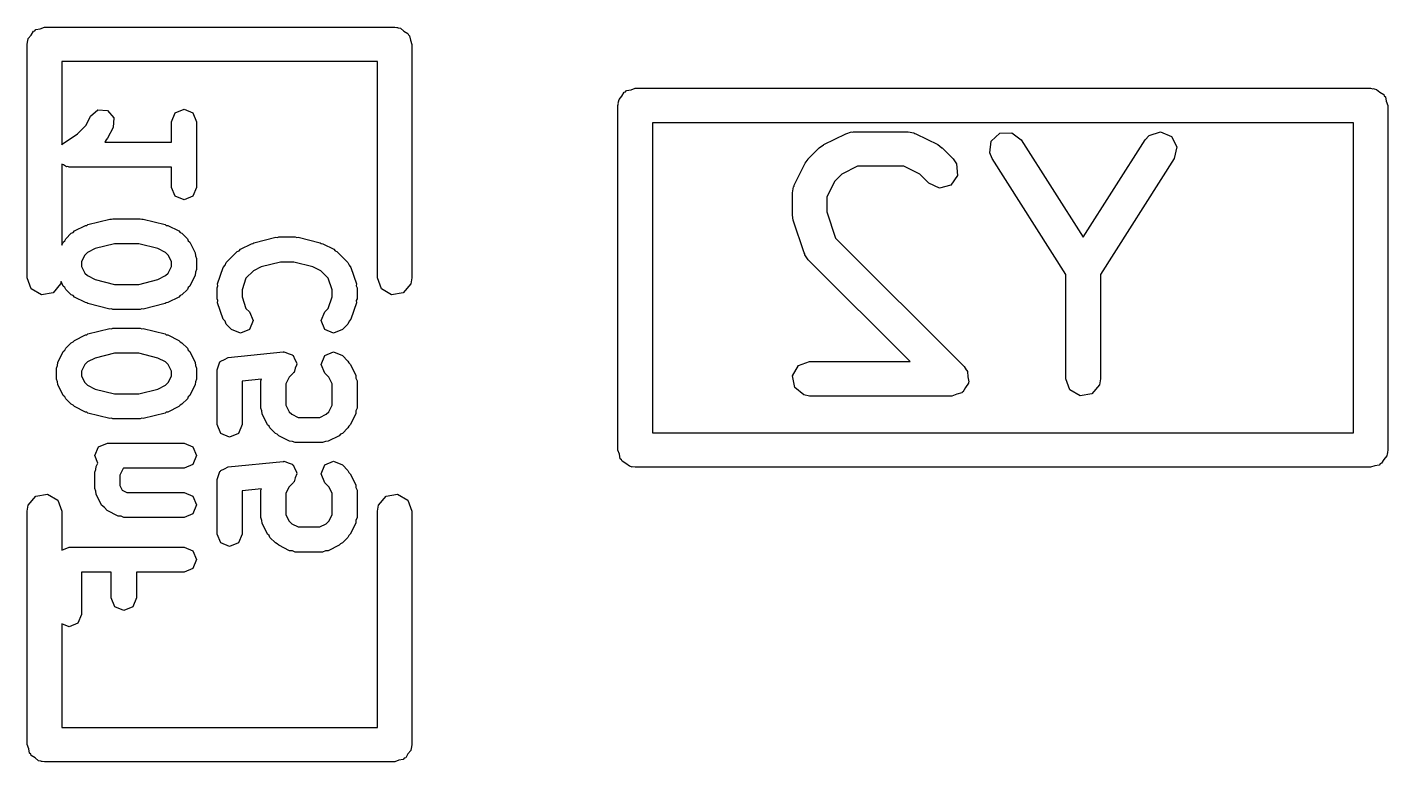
# Model space of a CAD drawing. Extents: x 0.03 to 3.56, y 0.33 to 1.6.
# Drawn here: x 2.7936 to 3.0267, y 0.6748 to 0.8007 of the extents above; entities that cross this region are included whole.
import ezdxf

# ---------------------------------------------------------------- set-up
doc = ezdxf.new("R2010")
doc.units = 0
doc.header["$MEASUREMENT"] = 0
doc.layers.add('BLACK', color=7, linetype='CONTINUOUS')

msp = doc.modelspace()

# ---------------------------------------------------------------- linework, layer by layer
at = {"layer": 'BLACK', "linetype": 'CONTINUOUS'}
for p, q in [((2.79425, 0.799314), (2.79464, 0.799978)), ((2.79464, 0.799978), (2.79489, 0.80007)), ((2.79489, 0.80007), (2.79506, 0.800274)), ((2.79506, 0.800274), (2.79581, 0.800407)), ((2.79581, 0.800407), (2.79654, 0.800669)), ((2.79654, 0.800669), (2.85654, 0.800669)), ((2.85654, 0.800669), (2.85692, 0.800602)), ((2.85692, 0.800602), (2.85705, 0.800624)), ((2.85705, 0.800624), (2.85716, 0.800559)), ((2.85716, 0.800559), (2.85755, 0.800491)), ((2.85755, 0.800491), (2.85813, 0.799998)), ((2.85813, 0.799998), (2.8588, 0.799615)), ((2.8588, 0.799615), (2.85889, 0.799364)), ((2.79358, 0.797717), (2.79365, 0.7981)), ((2.79358, 0.757717), (2.79358, 0.797717)), ((2.79363, 0.798229), (2.79369, 0.798343)), ((2.79365, 0.7981), (2.79363, 0.798229)), ((2.79369, 0.798343), (2.79376, 0.798726)), ((2.79376, 0.798726), (2.79425, 0.799314)), ((2.85889, 0.799364), (2.85909, 0.799193)), ((2.85909, 0.799193), (2.85923, 0.798437)), ((2.85923, 0.798437), (2.85949, 0.797717)), ((2.85949, 0.797717), (2.85949, 0.757717)), ((2.85358, 0.794764), (2.79949, 0.794764)), ((2.79949, 0.794764), (2.79949, 0.780523)), ((2.85358, 0.757717), (2.85358, 0.794764)), ((2.89491, 0.78787), (2.89498, 0.788254)), ((2.89498, 0.788254), (2.89547, 0.788842)), ((2.89547, 0.788842), (2.89586, 0.789506)), ((2.89586, 0.789506), (2.89611, 0.789597)), ((2.89611, 0.789597), (2.89628, 0.789801)), ((2.89628, 0.789801), (2.89704, 0.789934)), ((2.89704, 0.789934), (2.89776, 0.790197)), ((2.89776, 0.790197), (3.02374, 0.790197)), ((3.02374, 0.790197), (3.02412, 0.790129)), ((3.02412, 0.790129), (3.02425, 0.790152)), ((3.02425, 0.790152), (3.02437, 0.790086)), ((3.02437, 0.790086), (3.02475, 0.790019)), ((3.02475, 0.790019), (3.02534, 0.789526)), ((3.02534, 0.789526), (3.026, 0.789142)), ((3.026, 0.789142), (3.02609, 0.788892)), ((3.02609, 0.788892), (3.0263, 0.78872)), ((3.0263, 0.78872), (3.02643, 0.787965)), ((3.02643, 0.787965), (3.02669, 0.787244)), ((2.80445, 0.785423), (2.8057, 0.786501)), ((2.8057, 0.786501), (2.80734, 0.786385)), ((2.80734, 0.786385), (2.80842, 0.785142)), ((2.8183, 0.784462), (2.81893, 0.785982)), ((2.81893, 0.785982), (2.82045, 0.786612)), ((2.82045, 0.786612), (2.82197, 0.785982)), ((2.82197, 0.785982), (2.8226, 0.784462)), ((2.8948, 0.787244), (2.89487, 0.787628)), ((2.8948, 0.728189), (2.8948, 0.787244)), ((2.89485, 0.787757), (2.89491, 0.78787)), ((2.89487, 0.787628), (2.89485, 0.787757)), ((3.02669, 0.787244), (3.02669, 0.728189)), ((2.80219, 0.78238), (2.80367, 0.783859)), ((2.80367, 0.783859), (2.80445, 0.785423)), ((2.8083, 0.7835), (2.80736, 0.781624)), ((2.80842, 0.785142), (2.8083, 0.7835)), ((2.8183, 0.780983), (2.8183, 0.784462)), ((2.8226, 0.784462), (2.8226, 0.773205)), ((2.90071, 0.784291), (2.90071, 0.731142)), ((3.02079, 0.784291), (2.90071, 0.784291)), ((3.02079, 0.731142), (3.02079, 0.784291)), ((2.79955, 0.780622), (2.80219, 0.78238)), ((2.80696, 0.781065), (2.80688, 0.780983)), ((2.80688, 0.780983), (2.8183, 0.780983)), ((2.80709, 0.781392), (2.80696, 0.781065)), ((2.80736, 0.781624), (2.80709, 0.781392)), ((2.93006, 0.780543), (2.93381, 0.782417)), ((2.93381, 0.782417), (2.93479, 0.78271)), ((2.93479, 0.78271), (2.93496, 0.782669)), ((2.93496, 0.782669), (2.93513, 0.782729)), ((2.93513, 0.782729), (2.9445, 0.782729)), ((2.9445, 0.782729), (2.94551, 0.782551)), ((2.94551, 0.782551), (2.94564, 0.782438)), ((2.94564, 0.782438), (2.94582, 0.782417)), ((2.94582, 0.782417), (2.94957, 0.780543)), ((2.95849, 0.779139), (2.95875, 0.781141)), ((2.95875, 0.781141), (2.96024, 0.782505)), ((2.96024, 0.782505), (2.96226, 0.782592)), ((2.96226, 0.782592), (2.96386, 0.781362)), ((2.96386, 0.781362), (2.9745, 0.764654)), ((2.9745, 0.764654), (2.98513, 0.781362)), ((2.98513, 0.781362), (2.98582, 0.782118)), ((2.98582, 0.782118), (2.98775, 0.782726)), ((2.98775, 0.782726), (2.98961, 0.781954)), ((2.98961, 0.781954), (2.99055, 0.780163)), ((2.79949, 0.780523), (2.79955, 0.780622)), ((2.92741, 0.778115), (2.92929, 0.779989)), ((2.92929, 0.779989), (2.93001, 0.780496)), ((2.93001, 0.780496), (2.93006, 0.780543)), ((2.94957, 0.780543), (2.95028, 0.780017)), ((2.95028, 0.780017), (2.95034, 0.779989)), ((2.95034, 0.779989), (2.95221, 0.778115)), ((2.95888, 0.778191), (2.95849, 0.779139)), ((2.99055, 0.780163), (2.99011, 0.778191)), ((2.79981, 0.777073), (2.79949, 0.777205)), ((2.79949, 0.777205), (2.79949, 0.763299)), ((2.80033, 0.776725), (2.79981, 0.777073)), ((2.80054, 0.776768), (2.80033, 0.776725)), ((2.80075, 0.776683), (2.80054, 0.776768)), ((2.8183, 0.776683), (2.80075, 0.776683)), ((2.8183, 0.773205), (2.8183, 0.776683)), ((2.92499, 0.773598), (2.92686, 0.777347)), ((2.92686, 0.777347), (2.92739, 0.778056)), ((2.92739, 0.778056), (2.92741, 0.778115)), ((2.93582, 0.776824), (2.93313, 0.775475)), ((2.9438, 0.776824), (2.93582, 0.776824)), ((2.9465, 0.775475), (2.9438, 0.776824)), ((2.95221, 0.778115), (2.9528, 0.777275)), ((2.9528, 0.777275), (2.95298, 0.775263)), ((2.97154, 0.758294), (2.95888, 0.778191)), ((2.99011, 0.778191), (2.97745, 0.758294)), ((2.93193, 0.774278), (2.93058, 0.77158)), ((2.93313, 0.775475), (2.93193, 0.774278)), ((2.94804, 0.773939), (2.9465, 0.775475)), ((2.94987, 0.773085), (2.94804, 0.773939)), ((2.95298, 0.775263), (2.95182, 0.773608)), ((2.81893, 0.771684), (2.8183, 0.773205)), ((2.82045, 0.771055), (2.81893, 0.771684)), ((2.82197, 0.771684), (2.82045, 0.771055)), ((2.8226, 0.773205), (2.82197, 0.771684)), ((2.92467, 0.772277), (2.92485, 0.773287)), ((2.92467, 0.768528), (2.92467, 0.772277)), ((2.92485, 0.773287), (2.92497, 0.773422)), ((2.92497, 0.773422), (2.92499, 0.773598)), ((2.95182, 0.773608), (2.94987, 0.773085)), ((2.93058, 0.77158), (2.93058, 0.769007)), ((2.80398, 0.766848), (2.80773, 0.767786)), ((2.80773, 0.767786), (2.808, 0.767746)), ((2.808, 0.767746), (2.80825, 0.76785)), ((2.80825, 0.76785), (2.81294, 0.76785)), ((2.81294, 0.76785), (2.81319, 0.767746)), ((2.81319, 0.767746), (2.81346, 0.767786)), ((2.81346, 0.767786), (2.81722, 0.766848)), ((2.9247, 0.768467), (2.92467, 0.768528)), ((2.92483, 0.767594), (2.9247, 0.768467)), ((2.9267, 0.76197), (2.92483, 0.767594)), ((2.93058, 0.769007), (2.93208, 0.764499)), ((2.80017, 0.764406), (2.8011, 0.765344)), ((2.8011, 0.765344), (2.80143, 0.765479)), ((2.80143, 0.765479), (2.80166, 0.765747)), ((2.80166, 0.765747), (2.80354, 0.766685)), ((2.80354, 0.766685), (2.80378, 0.766702)), ((2.80378, 0.766702), (2.80398, 0.766848)), ((2.81722, 0.766848), (2.81741, 0.766702)), ((2.81741, 0.766702), (2.81766, 0.766685)), ((2.81766, 0.766685), (2.81953, 0.765747)), ((2.81953, 0.765747), (2.81976, 0.765479)), ((2.81976, 0.765479), (2.82009, 0.765344)), ((2.82009, 0.765344), (2.82103, 0.764406)), ((2.83242, 0.763724), (2.83617, 0.764662)), ((2.83617, 0.764662), (2.83644, 0.764622)), ((2.83644, 0.764622), (2.83669, 0.764726)), ((2.83669, 0.764726), (2.8395, 0.764726)), ((2.8395, 0.764726), (2.83976, 0.764622)), ((2.83976, 0.764622), (2.84003, 0.764662)), ((2.84003, 0.764662), (2.84378, 0.763724)), ((2.79949, 0.763299), (2.79976, 0.763847)), ((2.79976, 0.763847), (2.80003, 0.764079)), ((2.80003, 0.764079), (2.80017, 0.764406)), ((2.80525, 0.762733), (2.8039, 0.762057)), ((2.80852, 0.76355), (2.80525, 0.762733)), ((2.81268, 0.76355), (2.80852, 0.76355)), ((2.81594, 0.762733), (2.81268, 0.76355)), ((2.8173, 0.762057), (2.81594, 0.762733)), ((2.82103, 0.764406), (2.82116, 0.764079)), ((2.82116, 0.764079), (2.82143, 0.763847)), ((2.82143, 0.763847), (2.82237, 0.761971)), ((2.82954, 0.76222), (2.82987, 0.762356)), ((2.82987, 0.762356), (2.8301, 0.762623)), ((2.8301, 0.762623), (2.83198, 0.763561)), ((2.83198, 0.763561), (2.83222, 0.763578)), ((2.83222, 0.763578), (2.83242, 0.763724)), ((2.84378, 0.763724), (2.84397, 0.763578)), ((2.84397, 0.763578), (2.84422, 0.763561)), ((2.84422, 0.763561), (2.84609, 0.762623)), ((2.84609, 0.762623), (2.84633, 0.762356)), ((2.84633, 0.762356), (2.84665, 0.76222)), ((2.93208, 0.764499), (2.95409, 0.742494)), ((2.80345, 0.761612), (2.8029, 0.760502)), ((2.8029, 0.760502), (2.8029, 0.759641)), ((2.8039, 0.762057), (2.80345, 0.761612)), ((2.81774, 0.761612), (2.8173, 0.762057)), ((2.8183, 0.760502), (2.81774, 0.761612)), ((2.8183, 0.759641), (2.8183, 0.760502)), ((2.82237, 0.761971), (2.82241, 0.761472)), ((2.82241, 0.761472), (2.8226, 0.761009)), ((2.8226, 0.761009), (2.8226, 0.759133)), ((2.82747, 0.759882), (2.82767, 0.760344)), ((2.82767, 0.760344), (2.82954, 0.76222)), ((2.83695, 0.760426), (2.83369, 0.759609)), ((2.83924, 0.760426), (2.83695, 0.760426)), ((2.84251, 0.759609), (2.83924, 0.760426)), ((2.84665, 0.76222), (2.84853, 0.760344)), ((2.84853, 0.760344), (2.84872, 0.759882)), ((2.92681, 0.761831), (2.9267, 0.76197)), ((2.92683, 0.761656), (2.92681, 0.761831)), ((2.92741, 0.760816), (2.92683, 0.761656)), ((2.94487, 0.743359), (2.92741, 0.760816)), ((2.79427, 0.755819), (2.79358, 0.757717)), ((2.8029, 0.759641), (2.80345, 0.758531)), ((2.80345, 0.758531), (2.8039, 0.758086)), ((2.8039, 0.758086), (2.80525, 0.757409)), ((2.81594, 0.757409), (2.8173, 0.758086)), ((2.8173, 0.758086), (2.81774, 0.758531)), ((2.81774, 0.758531), (2.8183, 0.759641)), ((2.82237, 0.758172), (2.82143, 0.756296)), ((2.82241, 0.758671), (2.82237, 0.758172)), ((2.8226, 0.759133), (2.82241, 0.758671)), ((2.82621, 0.756689), (2.82715, 0.759504)), ((2.82715, 0.759504), (2.82747, 0.759882)), ((2.83106, 0.757662), (2.8304, 0.75566)), ((2.83234, 0.758933), (2.83106, 0.757662)), ((2.83369, 0.759609), (2.83234, 0.758933)), ((2.84386, 0.758933), (2.84251, 0.759609)), ((2.84513, 0.757662), (2.84386, 0.758933)), ((2.8458, 0.755661), (2.84513, 0.757662)), ((2.84872, 0.759882), (2.84905, 0.759504)), ((2.84905, 0.759504), (2.84999, 0.756689)), ((2.85427, 0.755819), (2.85358, 0.757717)), ((2.85949, 0.757717), (2.85931, 0.756707)), ((2.97154, 0.740406), (2.97154, 0.758294)), ((2.97745, 0.758294), (2.97745, 0.740406)), ((2.79602, 0.754809), (2.79427, 0.755819)), ((2.79931, 0.756707), (2.79801, 0.755159)), ((2.79937, 0.757071), (2.79931, 0.756707)), ((2.79976, 0.756296), (2.79937, 0.757071)), ((2.80003, 0.756064), (2.79976, 0.756296)), ((2.80017, 0.755737), (2.80003, 0.756064)), ((2.8011, 0.754799), (2.80017, 0.755737)), ((2.80525, 0.757409), (2.80852, 0.756593)), ((2.80852, 0.756593), (2.81268, 0.756593)), ((2.81268, 0.756593), (2.81594, 0.757409)), ((2.82103, 0.755737), (2.82009, 0.754799)), ((2.82116, 0.756064), (2.82103, 0.755737)), ((2.82143, 0.756296), (2.82116, 0.756064)), ((2.8261, 0.756009), (2.82623, 0.756336)), ((2.8261, 0.754133), (2.8261, 0.756009)), ((2.82623, 0.756336), (2.82621, 0.756689)), ((2.8304, 0.75566), (2.8304, 0.754482)), ((2.8458, 0.754482), (2.8458, 0.755661)), ((2.84999, 0.756689), (2.84996, 0.756336)), ((2.84996, 0.756336), (2.8501, 0.756009)), ((2.8501, 0.756009), (2.8501, 0.754133)), ((2.85602, 0.754809), (2.85427, 0.755819)), ((2.85931, 0.756707), (2.85801, 0.755159)), ((2.79801, 0.755159), (2.79602, 0.754809)), ((2.80143, 0.754663), (2.8011, 0.754799)), ((2.80166, 0.754396), (2.80143, 0.754663)), ((2.80354, 0.753458), (2.80166, 0.754396)), ((2.80378, 0.753441), (2.80354, 0.753458)), ((2.80398, 0.753295), (2.80378, 0.753441)), ((2.80773, 0.752357), (2.80398, 0.753295)), ((2.81722, 0.753295), (2.81346, 0.752357)), ((2.81741, 0.75344), (2.81722, 0.753295)), ((2.81766, 0.753458), (2.81741, 0.75344)), ((2.81953, 0.754396), (2.81766, 0.753458)), ((2.81976, 0.754663), (2.81953, 0.754396)), ((2.82009, 0.754799), (2.81976, 0.754663)), ((2.82623, 0.753806), (2.8261, 0.754133)), ((2.82621, 0.753453), (2.82623, 0.753806)), ((2.82715, 0.750639), (2.82621, 0.753453)), ((2.8304, 0.754482), (2.83106, 0.75248)), ((2.84513, 0.75248), (2.8458, 0.754482)), ((2.84999, 0.753453), (2.84905, 0.750639)), ((2.8501, 0.754133), (2.84996, 0.753806)), ((2.84996, 0.753806), (2.84999, 0.753453)), ((2.85801, 0.755159), (2.85602, 0.754809)), ((2.808, 0.752397), (2.80773, 0.752357)), ((2.80825, 0.752293), (2.808, 0.752397)), ((2.81294, 0.752293), (2.80825, 0.752293)), ((2.81319, 0.752397), (2.81294, 0.752293)), ((2.81346, 0.752357), (2.81319, 0.752397)), ((2.82747, 0.750261), (2.82715, 0.750639)), ((2.83106, 0.75248), (2.83164, 0.751901)), ((2.83164, 0.751901), (2.83227, 0.750381)), ((2.84392, 0.750381), (2.84455, 0.751901)), ((2.84455, 0.751901), (2.84513, 0.75248)), ((2.84905, 0.750639), (2.84872, 0.750261)), ((2.80398, 0.748086), (2.80773, 0.749024)), ((2.80773, 0.749024), (2.808, 0.748984)), ((2.808, 0.748984), (2.80825, 0.749088)), ((2.80825, 0.749088), (2.81294, 0.749088)), ((2.81294, 0.749088), (2.81319, 0.748984)), ((2.81319, 0.748984), (2.81346, 0.749024)), ((2.81346, 0.749024), (2.81722, 0.748086)), ((2.82767, 0.749799), (2.82747, 0.750261)), ((2.8286, 0.748861), (2.82767, 0.749799)), ((2.83012, 0.748231), (2.8286, 0.748861)), ((2.83164, 0.748861), (2.83012, 0.748231)), ((2.83227, 0.750381), (2.83164, 0.748861)), ((2.84455, 0.748861), (2.84392, 0.750381)), ((2.84607, 0.748231), (2.84455, 0.748861)), ((2.84759, 0.748861), (2.84607, 0.748231)), ((2.84853, 0.749799), (2.84759, 0.748861)), ((2.84872, 0.750261), (2.84853, 0.749799)), ((2.80017, 0.745644), (2.8011, 0.746582)), ((2.8011, 0.746582), (2.80143, 0.746717)), ((2.80143, 0.746717), (2.80166, 0.746985)), ((2.80166, 0.746985), (2.80354, 0.747923)), ((2.80354, 0.747923), (2.80378, 0.74794)), ((2.80378, 0.74794), (2.80398, 0.748086)), ((2.81722, 0.748086), (2.81741, 0.74794)), ((2.81741, 0.74794), (2.81766, 0.747923)), ((2.81766, 0.747923), (2.81953, 0.746985)), ((2.81953, 0.746985), (2.81976, 0.746717)), ((2.81976, 0.746717), (2.82009, 0.746582)), ((2.82009, 0.746582), (2.82103, 0.745644)), ((2.79882, 0.743209), (2.79976, 0.745085)), ((2.79976, 0.745085), (2.80003, 0.745317)), ((2.80003, 0.745317), (2.80017, 0.745644)), ((2.80525, 0.743971), (2.8039, 0.743295)), ((2.80852, 0.744788), (2.80525, 0.743971)), ((2.81268, 0.744788), (2.80852, 0.744788)), ((2.81594, 0.743971), (2.81268, 0.744788)), ((2.8173, 0.743295), (2.81594, 0.743971)), ((2.82103, 0.745644), (2.82116, 0.745317)), ((2.82116, 0.745317), (2.82143, 0.745085)), ((2.82143, 0.745085), (2.82237, 0.743209)), ((2.82673, 0.743458), (2.8274, 0.743735)), ((2.8274, 0.743735), (2.82803, 0.744077)), ((2.82803, 0.744077), (2.83741, 0.745015)), ((2.83741, 0.745015), (2.83752, 0.744983)), ((2.83752, 0.744983), (2.83763, 0.745026)), ((2.83763, 0.745026), (2.8383, 0.744749)), ((2.8383, 0.744749), (2.83899, 0.74454)), ((2.83899, 0.74454), (2.83904, 0.74444)), ((2.83904, 0.74444), (2.83915, 0.744396)), ((2.83915, 0.744396), (2.83943, 0.743728)), ((2.83943, 0.743728), (2.83977, 0.74309)), ((2.84392, 0.742876), (2.84455, 0.744396)), ((2.84455, 0.744396), (2.84607, 0.745026)), ((2.84607, 0.745026), (2.84759, 0.744396)), ((2.84759, 0.744396), (2.84853, 0.743458)), ((2.7986, 0.742248), (2.79879, 0.74271)), ((2.7986, 0.740371), (2.7986, 0.742248)), ((2.79879, 0.74271), (2.79882, 0.743209)), ((2.80345, 0.74285), (2.8029, 0.74174)), ((2.8029, 0.74174), (2.8029, 0.740879)), ((2.8039, 0.743295), (2.80345, 0.74285)), ((2.81774, 0.74285), (2.8173, 0.743295)), ((2.8183, 0.74174), (2.81774, 0.74285)), ((2.8183, 0.740879), (2.8183, 0.74174)), ((2.82237, 0.743209), (2.82241, 0.74271)), ((2.82241, 0.74271), (2.8226, 0.742248)), ((2.8226, 0.742248), (2.8226, 0.740371)), ((2.8261, 0.741938), (2.82637, 0.742607)), ((2.8261, 0.732557), (2.8261, 0.741938)), ((2.82637, 0.742607), (2.82658, 0.743299)), ((2.82658, 0.743299), (2.82668, 0.743353)), ((2.82668, 0.743353), (2.82673, 0.743458)), ((2.83915, 0.741356), (2.83846, 0.740664)), ((2.83919, 0.741461), (2.83915, 0.741356)), ((2.83929, 0.741515), (2.83919, 0.741461)), ((2.8395, 0.742207), (2.83929, 0.741515)), ((2.83978, 0.742876), (2.8395, 0.742207)), ((2.83977, 0.74309), (2.83973, 0.742981)), ((2.83973, 0.742981), (2.83978, 0.742876)), ((2.84455, 0.741356), (2.84392, 0.742876)), ((2.84524, 0.740664), (2.84455, 0.741356)), ((2.84853, 0.743458), (2.84866, 0.743131)), ((2.84866, 0.743131), (2.84893, 0.7429)), ((2.84893, 0.7429), (2.84987, 0.741023)), ((2.92472, 0.740919), (2.92573, 0.742668)), ((2.92573, 0.742668), (2.92763, 0.743359)), ((2.92763, 0.743359), (2.94487, 0.743359)), ((2.95409, 0.742494), (2.95446, 0.741966)), ((2.95446, 0.741966), (2.95456, 0.741883)), ((2.95456, 0.741883), (2.95457, 0.741804)), ((2.95457, 0.741804), (2.95467, 0.741654)), ((2.95467, 0.741654), (2.95475, 0.740769)), ((2.79879, 0.739909), (2.7986, 0.740371)), ((2.79882, 0.73941), (2.79879, 0.739909)), ((2.79976, 0.737534), (2.79882, 0.73941)), ((2.8029, 0.740879), (2.80345, 0.739769)), ((2.80345, 0.739769), (2.8039, 0.739324)), ((2.8039, 0.739324), (2.80525, 0.738647)), ((2.81594, 0.738647), (2.8173, 0.739324)), ((2.8173, 0.739324), (2.81774, 0.739769)), ((2.81774, 0.739769), (2.8183, 0.740879)), ((2.82237, 0.73941), (2.82143, 0.737534)), ((2.82241, 0.739909), (2.82237, 0.73941)), ((2.8226, 0.740371), (2.82241, 0.739909)), ((2.83371, 0.740324), (2.8304, 0.739992)), ((2.8304, 0.739992), (2.8304, 0.732557)), ((2.8336, 0.740062), (2.83371, 0.740324)), ((2.8336, 0.735371), (2.8336, 0.740062)), ((2.83846, 0.740664), (2.8379, 0.739554)), ((2.8379, 0.739554), (2.8379, 0.735879)), ((2.8458, 0.739554), (2.84524, 0.740664)), ((2.8458, 0.735879), (2.8458, 0.739554)), ((2.84987, 0.741023), (2.84991, 0.740524)), ((2.84991, 0.740524), (2.8501, 0.740062)), ((2.8501, 0.740062), (2.8501, 0.735371)), ((2.92507, 0.73893), (2.92472, 0.740919)), ((2.95485, 0.739642), (2.95434, 0.738914)), ((2.95475, 0.740769), (2.95491, 0.739894)), ((2.95491, 0.739894), (2.95484, 0.739777)), ((2.95484, 0.739777), (2.95485, 0.739642)), ((2.97223, 0.738508), (2.97154, 0.740406)), ((2.97727, 0.739396), (2.97597, 0.737849)), ((2.97745, 0.740406), (2.97727, 0.739396)), ((2.80003, 0.737302), (2.79976, 0.737534)), ((2.80017, 0.736975), (2.80003, 0.737302)), ((2.8011, 0.736037), (2.80017, 0.736975)), ((2.80525, 0.738647), (2.80852, 0.737831)), ((2.80852, 0.737831), (2.81268, 0.737831)), ((2.81268, 0.737831), (2.81594, 0.738647)), ((2.82103, 0.736975), (2.82009, 0.736037)), ((2.82116, 0.737302), (2.82103, 0.736975)), ((2.82143, 0.737534), (2.82116, 0.737302)), ((2.92662, 0.737632), (2.92507, 0.73893)), ((2.92763, 0.737454), (2.92662, 0.737632)), ((2.952, 0.737454), (2.92763, 0.737454)), ((2.95283, 0.737757), (2.952, 0.737454)), ((2.95369, 0.737988), (2.95283, 0.737757)), ((2.95377, 0.738098), (2.95369, 0.737988)), ((2.9539, 0.738144), (2.95377, 0.738098)), ((2.95434, 0.738914), (2.9539, 0.738144)), ((2.97398, 0.737498), (2.97223, 0.738508)), ((2.97597, 0.737849), (2.97398, 0.737498)), ((2.80143, 0.735901), (2.8011, 0.736037)), ((2.80166, 0.735634), (2.80143, 0.735901)), ((2.80354, 0.734696), (2.80166, 0.735634)), ((2.80378, 0.734679), (2.80354, 0.734696)), ((2.80398, 0.734533), (2.80378, 0.734679)), ((2.80773, 0.733595), (2.80398, 0.734533)), ((2.81722, 0.734533), (2.81346, 0.733595)), ((2.81741, 0.734679), (2.81722, 0.734533)), ((2.81766, 0.734696), (2.81741, 0.734679)), ((2.81953, 0.735634), (2.81766, 0.734696)), ((2.81976, 0.735901), (2.81953, 0.735634)), ((2.82009, 0.736037), (2.81976, 0.735901)), ((2.83379, 0.734909), (2.8336, 0.735371)), ((2.83383, 0.73441), (2.83379, 0.734909)), ((2.83477, 0.732534), (2.83383, 0.73441)), ((2.8379, 0.735879), (2.83846, 0.734769)), ((2.83846, 0.734769), (2.8389, 0.734324)), ((2.8389, 0.734324), (2.84001, 0.733769)), ((2.84369, 0.733769), (2.8448, 0.734324)), ((2.8448, 0.734324), (2.84524, 0.734769)), ((2.84524, 0.734769), (2.8458, 0.735879)), ((2.84987, 0.73441), (2.84893, 0.732534)), ((2.84991, 0.734909), (2.84987, 0.73441)), ((2.8501, 0.735371), (2.84991, 0.734909)), ((2.808, 0.733635), (2.80773, 0.733595)), ((2.80825, 0.733531), (2.808, 0.733635)), ((2.81294, 0.733531), (2.80825, 0.733531)), ((2.81319, 0.733635), (2.81294, 0.733531)), ((2.81346, 0.733595), (2.81319, 0.733635)), ((2.82673, 0.731037), (2.8261, 0.732557)), ((2.8304, 0.732557), (2.82977, 0.731037)), ((2.83503, 0.732302), (2.83477, 0.732534)), ((2.83517, 0.731975), (2.83503, 0.732302)), ((2.83611, 0.731037), (2.83517, 0.731975)), ((2.84001, 0.733769), (2.84369, 0.733769)), ((2.84853, 0.731975), (2.84759, 0.731037)), ((2.84866, 0.732302), (2.84853, 0.731975)), ((2.84893, 0.732534), (2.84866, 0.732302)), ((2.82825, 0.730407), (2.82673, 0.731037)), ((2.82977, 0.731037), (2.82825, 0.730407)), ((2.83643, 0.730901), (2.83611, 0.731037)), ((2.83667, 0.730634), (2.83643, 0.730901)), ((2.83854, 0.729696), (2.83667, 0.730634)), ((2.83904, 0.72966), (2.83854, 0.729696)), ((2.8395, 0.729469), (2.83904, 0.72966)), ((2.84466, 0.72966), (2.84419, 0.729469)), ((2.84516, 0.729696), (2.84466, 0.72966)), ((2.84703, 0.730634), (2.84516, 0.729696)), ((2.84726, 0.730901), (2.84703, 0.730634)), ((2.84759, 0.731037), (2.84726, 0.730901)), ((2.90071, 0.731142), (3.02079, 0.731142)), ((2.80516, 0.727238), (2.80579, 0.728758)), ((2.80579, 0.728758), (2.80731, 0.729388)), ((2.80731, 0.729388), (2.82045, 0.729388)), ((2.82045, 0.729388), (2.82197, 0.728758)), ((2.82197, 0.728758), (2.8226, 0.727238)), ((2.84419, 0.729469), (2.8395, 0.729469)), ((2.89507, 0.727468), (2.8948, 0.728189)), ((2.8952, 0.726713), (2.89507, 0.727468)), ((3.02658, 0.727563), (3.02651, 0.727179)), ((3.02665, 0.727676), (3.02658, 0.727563)), ((3.02669, 0.728189), (3.02663, 0.727805)), ((3.02663, 0.727805), (3.02665, 0.727676)), ((2.80569, 0.725976), (2.80516, 0.727238)), ((2.80536, 0.724886), (2.80539, 0.725385)), ((2.80539, 0.725385), (2.80569, 0.725976)), ((2.81002, 0.725026), (2.80946, 0.723916)), ((2.81008, 0.725088), (2.81002, 0.725026)), ((2.82045, 0.725088), (2.81008, 0.725088)), ((2.82197, 0.725718), (2.82045, 0.725088)), ((2.8226, 0.727238), (2.82197, 0.725718)), ((2.82673, 0.724696), (2.8274, 0.724973)), ((2.8274, 0.724973), (2.82803, 0.725315)), ((2.82803, 0.725315), (2.83741, 0.726254)), ((2.83741, 0.726254), (2.83752, 0.726221)), ((2.83752, 0.726221), (2.83763, 0.726264)), ((2.83763, 0.726264), (2.8383, 0.725987)), ((2.8383, 0.725987), (2.83899, 0.725778)), ((2.83899, 0.725778), (2.83904, 0.725678)), ((2.83904, 0.725678), (2.83915, 0.725634)), ((2.83915, 0.725634), (2.83943, 0.724966)), ((2.84392, 0.724114), (2.84455, 0.725634)), ((2.84455, 0.725634), (2.84607, 0.726264)), ((2.84607, 0.726264), (2.84759, 0.725634)), ((2.84759, 0.725634), (2.84853, 0.724696)), ((2.8954, 0.726541), (2.8952, 0.726713)), ((2.89549, 0.726291), (2.8954, 0.726541)), ((2.89616, 0.725907), (2.89549, 0.726291)), ((2.89675, 0.725414), (2.89616, 0.725907)), ((2.89713, 0.725347), (2.89675, 0.725414)), ((2.89724, 0.725281), (2.89713, 0.725347)), ((2.89737, 0.725304), (2.89724, 0.725281)), ((2.89776, 0.725236), (2.89737, 0.725304)), ((3.02374, 0.725236), (2.89776, 0.725236)), ((3.02446, 0.725499), (3.02374, 0.725236)), ((3.02522, 0.725632), (3.02446, 0.725499)), ((3.02539, 0.725836), (3.02522, 0.725632)), ((3.02564, 0.725927), (3.02539, 0.725836)), ((3.02602, 0.726591), (3.02564, 0.725927)), ((3.02651, 0.727179), (3.02602, 0.726591)), ((2.80516, 0.724424), (2.80536, 0.724886)), ((2.80516, 0.721609), (2.80516, 0.724424)), ((2.80946, 0.723916), (2.80946, 0.722117)), ((2.8261, 0.723176), (2.82637, 0.723845)), ((2.8261, 0.713795), (2.8261, 0.723176)), ((2.82637, 0.723845), (2.82658, 0.724538)), ((2.82658, 0.724538), (2.82668, 0.724591)), ((2.82668, 0.724591), (2.82673, 0.724696)), ((2.83919, 0.722699), (2.83915, 0.722594)), ((2.83929, 0.722753), (2.83919, 0.722699)), ((2.8395, 0.723445), (2.83929, 0.722753)), ((2.83943, 0.724966), (2.83977, 0.724328)), ((2.83978, 0.724114), (2.8395, 0.723445)), ((2.83977, 0.724328), (2.83973, 0.724219)), ((2.83973, 0.724219), (2.83978, 0.724114)), ((2.84455, 0.722594), (2.84392, 0.724114)), ((2.84853, 0.724696), (2.84866, 0.724369)), ((2.84866, 0.724369), (2.84893, 0.724138)), ((2.84893, 0.724138), (2.84987, 0.722261)), ((2.79506, 0.720274), (2.79705, 0.720624)), ((2.79705, 0.720624), (2.7988, 0.719615)), ((2.80536, 0.721147), (2.80516, 0.721609)), ((2.80539, 0.720648), (2.80536, 0.721147)), ((2.80633, 0.718772), (2.80539, 0.720648)), ((2.80946, 0.722117), (2.80985, 0.721336)), ((2.80985, 0.721336), (2.81064, 0.720945)), ((2.81064, 0.720945), (2.82045, 0.720945)), ((2.82045, 0.720945), (2.82197, 0.720315)), ((2.82197, 0.720315), (2.8226, 0.718795)), ((2.83371, 0.721562), (2.8304, 0.72123)), ((2.8304, 0.72123), (2.8304, 0.713795)), ((2.8336, 0.7213), (2.83371, 0.721562)), ((2.8336, 0.716609), (2.8336, 0.7213)), ((2.83846, 0.721903), (2.8379, 0.720792)), ((2.8379, 0.720792), (2.8379, 0.717117)), ((2.83915, 0.722594), (2.83846, 0.721903)), ((2.84524, 0.721903), (2.84455, 0.722594)), ((2.8458, 0.720792), (2.84524, 0.721903)), ((2.8458, 0.717117), (2.8458, 0.720792)), ((2.84987, 0.722261), (2.84991, 0.721762)), ((2.84991, 0.721762), (2.8501, 0.7213)), ((2.8501, 0.7213), (2.8501, 0.716609)), ((2.85506, 0.720274), (2.85705, 0.720624)), ((2.85705, 0.720624), (2.8588, 0.719615)), ((2.79358, 0.717717), (2.79376, 0.718726)), ((2.79376, 0.718726), (2.79506, 0.720274)), ((2.7988, 0.719615), (2.79949, 0.717717)), ((2.80684, 0.718325), (2.80633, 0.718772)), ((2.80729, 0.71781), (2.80684, 0.718325)), ((2.8226, 0.718795), (2.82197, 0.717275)), ((2.85358, 0.717717), (2.85376, 0.718726)), ((2.85376, 0.718726), (2.85506, 0.720274)), ((2.8588, 0.719615), (2.85949, 0.717717)), ((2.79358, 0.677717), (2.79358, 0.717717)), ((2.79949, 0.717717), (2.79949, 0.711043)), ((2.80917, 0.716872), (2.80729, 0.71781)), ((2.80967, 0.716837), (2.80917, 0.716872)), ((2.81013, 0.716645), (2.80967, 0.716837)), ((2.82045, 0.716645), (2.81013, 0.716645)), ((2.82197, 0.717275), (2.82045, 0.716645)), ((2.83379, 0.716147), (2.8336, 0.716609)), ((2.83383, 0.715648), (2.83379, 0.716147)), ((2.83477, 0.713772), (2.83383, 0.715648)), ((2.8379, 0.717117), (2.83846, 0.716007)), ((2.83846, 0.716007), (2.8389, 0.715562)), ((2.8448, 0.715562), (2.84524, 0.716007)), ((2.84524, 0.716007), (2.8458, 0.717117)), ((2.84987, 0.715648), (2.84893, 0.713772)), ((2.84991, 0.716147), (2.84987, 0.715648)), ((2.8501, 0.716609), (2.84991, 0.716147)), ((2.85358, 0.680669), (2.85358, 0.717717)), ((2.85949, 0.717717), (2.85949, 0.677717)), ((2.82673, 0.712275), (2.8261, 0.713795)), ((2.8304, 0.713795), (2.82977, 0.712275)), ((2.83503, 0.71354), (2.83477, 0.713772)), ((2.83517, 0.713213), (2.83503, 0.71354)), ((2.8389, 0.715562), (2.84001, 0.715007)), ((2.84001, 0.715007), (2.84369, 0.715007)), ((2.84369, 0.715007), (2.8448, 0.715562)), ((2.84866, 0.71354), (2.84853, 0.713213)), ((2.84893, 0.713772), (2.84866, 0.71354)), ((2.79949, 0.711043), (2.80075, 0.711564)), ((2.80075, 0.711564), (2.82045, 0.711564)), ((2.82045, 0.711564), (2.82197, 0.710934)), ((2.82825, 0.711645), (2.82673, 0.712275)), ((2.82977, 0.712275), (2.82825, 0.711645)), ((2.83611, 0.712275), (2.83517, 0.713213)), ((2.83643, 0.712139), (2.83611, 0.712275)), ((2.83667, 0.711872), (2.83643, 0.712139)), ((2.83854, 0.710934), (2.83667, 0.711872)), ((2.84703, 0.711872), (2.84516, 0.710934)), ((2.84726, 0.712139), (2.84703, 0.711872)), ((2.84759, 0.712275), (2.84726, 0.712139)), ((2.84853, 0.713213), (2.84759, 0.712275)), ((2.82197, 0.710934), (2.8226, 0.709414)), ((2.8226, 0.709414), (2.82197, 0.707894)), ((2.83904, 0.710899), (2.83854, 0.710934)), ((2.8395, 0.710707), (2.83904, 0.710899)), ((2.84419, 0.710707), (2.8395, 0.710707)), ((2.84466, 0.710899), (2.84419, 0.710707)), ((2.84516, 0.710934), (2.84466, 0.710899)), ((2.80798, 0.707264), (2.8029, 0.707264)), ((2.8029, 0.707264), (2.8029, 0.700033)), ((2.80798, 0.702848), (2.80798, 0.707264)), ((2.82045, 0.707264), (2.81228, 0.707264)), ((2.81228, 0.707264), (2.81228, 0.702848)), ((2.82197, 0.707894), (2.82045, 0.707264)), ((2.80861, 0.701327), (2.80798, 0.702848)), ((2.81228, 0.702848), (2.81165, 0.701327)), ((2.8029, 0.700033), (2.80227, 0.698513)), ((2.81013, 0.700698), (2.80861, 0.701327)), ((2.81165, 0.701327), (2.81013, 0.700698)), ((2.80075, 0.697883), (2.79949, 0.698405)), ((2.79949, 0.698405), (2.79949, 0.680669)), ((2.80227, 0.698513), (2.80075, 0.697883)), ((2.79949, 0.680669), (2.85358, 0.680669)), ((2.79385, 0.676996), (2.79358, 0.677717)), ((2.79398, 0.67624), (2.79385, 0.676996)), ((2.79418, 0.676069), (2.79398, 0.67624)), ((2.79427, 0.675819), (2.79418, 0.676069)), ((2.85882, 0.676119), (2.85843, 0.675455)), ((2.85931, 0.676707), (2.85882, 0.676119)), ((2.85938, 0.67709), (2.85931, 0.676707)), ((2.85944, 0.677204), (2.85938, 0.67709)), ((2.85949, 0.677717), (2.85942, 0.677333)), ((2.85942, 0.677333), (2.85944, 0.677204)), ((2.79494, 0.675435), (2.79427, 0.675819)), ((2.79553, 0.674942), (2.79494, 0.675435)), ((2.79591, 0.674874), (2.79553, 0.674942)), ((2.79602, 0.674809), (2.79591, 0.674874)), ((2.79615, 0.674831), (2.79602, 0.674809)), ((2.79654, 0.674764), (2.79615, 0.674831)), ((2.85654, 0.674764), (2.79654, 0.674764)), ((2.85726, 0.675026), (2.85654, 0.674764)), ((2.85801, 0.675159), (2.85726, 0.675026)), ((2.85818, 0.675364), (2.85801, 0.675159)), ((2.85843, 0.675455), (2.85818, 0.675364))]:
    msp.add_line(p, q, dxfattribs=at)

doc.saveas('drawing.dxf')
